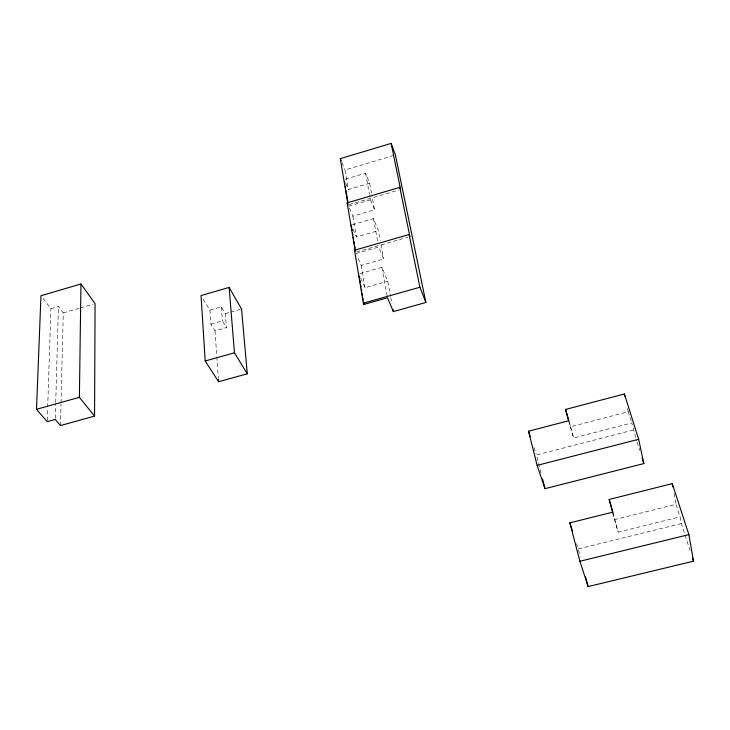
<?xml version="1.0" encoding="UTF-8"?>
<svg xmlns="http://www.w3.org/2000/svg" width="730" height="730" viewBox="0 0 730 730"><rect width="100%" height="100%" fill="white"/><g stroke="black" fill="none" stroke-linecap="round" stroke-linejoin="round"><path stroke-width="0.55" stroke-dasharray="3.65 2.74" d="M60.462 425.553L61.001 403.927M61.028 402.796L63.254 312.905L58.427 306.518L50.908 308.708L42.294 297.448M55.297 418.336L55.708 403.654M55.735 402.522L58.427 306.518M47.249 420.571L47.66 408.143M47.696 407.012L50.908 308.708M345.208 179.233L365.602 173.174L369.645 183.239L348.347 189.535L345.025 169.962L394.319 155.262M349.123 204.61L398.452 190.119M348.602 206.216L370.484 199.783L369.672 195.348M349.451 208.196L352.855 216.144L374.554 209.802L371.889 195.421M352.28 224.776L373.468 218.608L378.405 230.643L380.221 240.453M63.254 312.905L79.169 308.279M80.227 307.969L92.965 304.273M352.937 229.065L356.386 237.022L378.405 230.643M356.514 251.978L407.723 237.232M355.984 253.565L378.669 247.041L383.642 258.995L361.195 265.41L356.851 255.546M209.939 310.15L221.345 306.892L225.342 313.599L226.437 327.597L215.003 330.836L210.906 324.184L209.939 310.15L202.821 298.46M359.872 273.613L381.899 267.335L387.758 281.251L390.559 296.416M225.342 313.599L229.667 312.367M230.744 312.066L240.471 309.292M210.906 324.184L222.404 320.917L226.437 327.597M360.574 277.856L364.973 287.711L387.758 281.251M569.263 422.442L570.495 426.776L628.238 411.738L631.432 421.904M568.679 420.745L573.597 437.982L631.751 422.916L636.679 440.838M633.284 430.007L536.477 454.991L541.414 474.546M612.835 513.245L614.514 519.614L676.035 504.339L680.095 516.849L681.318 523.574L690.023 550.42M614.514 519.614L618.118 532.143L680.095 516.849M681.318 523.574L578.215 548.933L576.545 543.713M345.819 183.549L348.347 189.535M342.023 162.754L345.025 169.962M370.484 199.783L374.554 209.802M533.949 447.435L536.112 453.914M637.016 441.915L639.736 450.583M570.495 426.776L573.597 437.982M612.853 512.141L618.118 532.143M578.498 550.009L580.195 556.461M627.517 408.417L628.238 411.738M369.645 183.239L371.689 194.308M381.024 244.815L383.642 258.995M390.76 297.502L391.964 303.999M674.036 493.443L676.035 504.339M365.602 173.174L369.471 194.244M373.468 218.608L377.666 241.575M381.899 267.335L387.265 296.699M352.855 216.144L356.386 237.022M361.195 265.41L364.973 287.711M221.345 306.892L222.404 320.917M215.003 330.836L216.764 355.72M216.846 356.851L218.361 378.341"/><path stroke-width="1.09" d="M94.562 416.109L95.082 303.653L80.957 283.979L40.971 295.723L36.5 409.32L47.213 421.703L55.27 419.467L60.462 425.553L94.562 416.109L79.388 397.321L80.957 283.979M347.863 203.825L340.299 158.638L391.134 143.409L395.395 154.942L425.882 302.485L393.361 311.573L387.457 297.794L363.914 304.419L363.339 303.16L354.524 250.244L409.101 234.512L409.904 236.611L399.803 187.382L347.161 202.858L355.236 251.166M229.12 287.447L201.042 295.541L205.194 360.985L218.599 381.735L247.287 373.796L241.548 308.982L229.12 287.447L234.467 352.791L247.287 373.796M363.339 303.16L419.896 287.237L425.882 302.485M205.194 360.985L234.467 352.791M36.5 409.32L79.388 397.321M565.549 409.439L624.387 393.999L638.659 439.287L643.814 463.577L544.991 488.671L537.125 465.375L528.538 431.229L568.679 420.745L565.549 409.439L568.953 421.356M537.125 465.375L638.659 439.287M609.203 499.448L672.239 483.634L688.883 534.625L693.5 561.169L588.106 586.591L579.912 561.26L569.856 522.862L612.853 512.141L609.203 499.448L612.835 513.245M579.912 561.26L688.883 534.625M347.161 202.858L348.046 204.929M340.299 158.638L341.156 160.691M399.803 187.382L400.597 189.49L391.134 143.409M528.538 431.229L530.345 436.631M692.46 557.939L693.5 561.169M569.856 522.862L572.53 531.203M642.108 458.166L643.814 463.577M585.56 576.91L588.106 586.591M542.518 478.889L544.991 488.671M624.387 393.999L624.871 396.217M409.101 234.512L419.896 287.237M392.959 309.41L393.361 311.573M672.239 483.634L672.841 486.901M344.505 181.77L344.879 183.996M345.244 186.214L345.618 188.44M345.993 190.658L347.854 201.772M351.221 225.086L352.134 230.561M352.499 232.751L352.864 234.941M353.238 237.131L353.603 239.321M353.968 241.52L354.333 243.71M354.698 245.901L355.063 248.09M359.187 276.095L359.543 278.267M359.908 280.448L360.273 282.629M360.638 284.81L361.003 286.99M361.368 289.162L361.733 291.343M362.089 293.524L362.454 295.705M362.819 297.876L363.184 300.057M363.549 302.238L363.914 304.419M218.443 379.472L218.599 381.735"/></g></svg>
